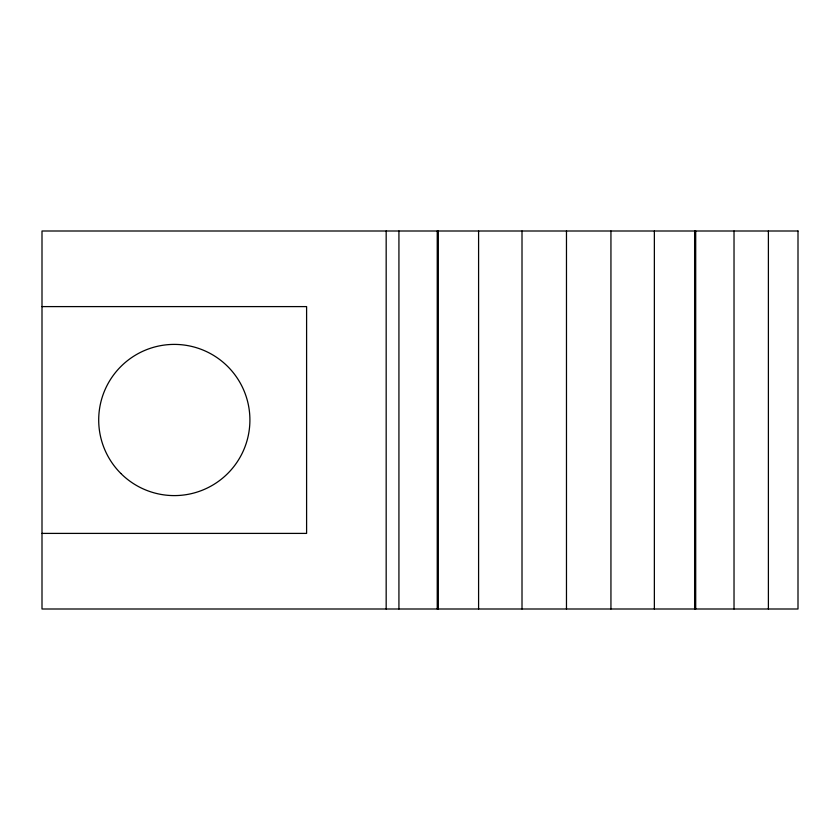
<?xml version="1.0" encoding="UTF-8"?>
<svg xmlns="http://www.w3.org/2000/svg" width="840" height="840" viewBox="0 0 840 840"><rect width="100%" height="100%" fill="white"/><g stroke="black" fill="none" stroke-linecap="round" stroke-linejoin="round"><path stroke-width="1.26" d="M42 306.6L306.6 306.6L306.6 533.4L42 533.4M768.39 231L768.39 609M734.024 231L734.024 609M695.709 231L695.709 609M694.617 231L694.617 609M654.36 231L654.36 609M610.942 231L610.942 609M566.475 231L566.475 609M522.008 231L522.008 609M478.59 231L478.59 609M438.333 231L438.333 609M437.241 231L437.241 609M398.927 231L398.927 609M386.169 231L386.169 609M798 231L42 231L42 609L798 609L798 231M120.845 473.456A75.6 75.6 0 0 0 247.328 439.562A75.6 75.6 0 0 0 154.739 346.973A75.6 75.6 0 0 0 120.845 473.456"/></g></svg>
